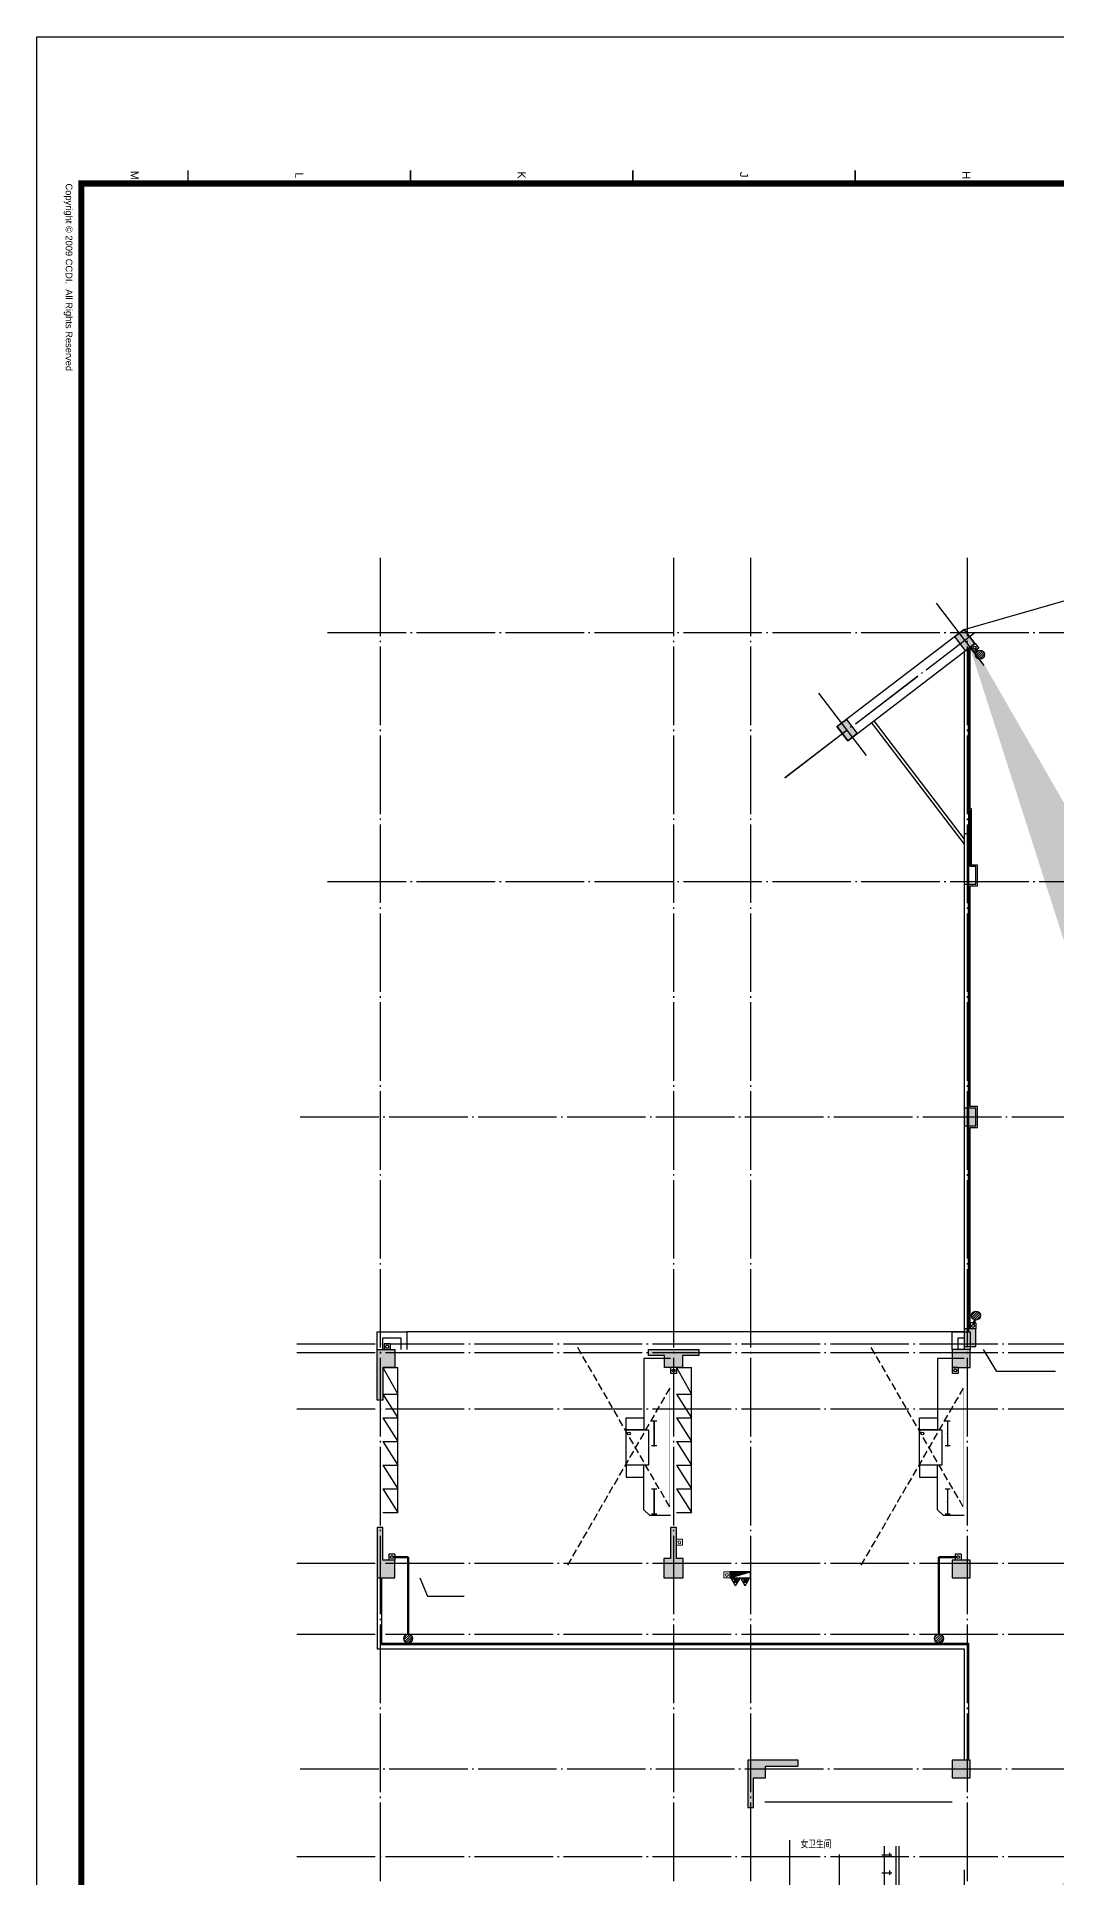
# Model space of a CAD drawing. Header units: millimetres. Extents: x 129492 to 2683129, y 513162 to 1188265.
# Drawn here: x 303511 to 337891, y 577455 to 639551 of the extents above; entities that cross this region are included whole.
import ezdxf
from ezdxf.enums import TextEntityAlignment as Align

# ---------------------------------------------------------------- set-up
doc = ezdxf.new("R2010")
doc.units = ezdxf.units.MM
doc.header["$LTSCALE"] = 1000
for name, pattern in [('3#_t8$0$$0$CCDID0GLB00001', [30, 26.5, -1.5, 0.5, -1.5]), ('3#_t8$0$CONTINOUS', [0]), ('3#_t8$0$DASH', [0.35, 0.25, -0.1]), ('GRID$1$CCDID0GLB00001', [30, 26.5, -1.5, 0.5, -1.5])]:
    doc.linetypes.add(name, pattern=pattern)
for name, color, linetype in [('3#_t8$0$$0$A-ROOM-NAME', 252, 'Continuous'), ('3#_t8$0$$0$G-GRID', 1, '3#_t8$0$$0$CCDID0GLB00001'), ('3#_t8$0$A-ELEV-HEVY', 2, 'Continuous'), ('3#_t8$0$A-FURN', 9, 'Continuous'), ('3#_t8$0$A-HRAL', 104, 'Continuous'), ('3#_t8$0$A-MOAT', 252, 'Continuous'), ('3#_t8$0$A-OVER', 23, 'Continuous'), ('3#_t8$0$A-WALL', 4, 'Continuous'), ('3#_t8$0$G-0-XREF', 252, 'Continuous'), ('3#_t8$0$G-ANNO-NOTE', 252, 'Continuous'), ('3#_t8$0$P-COND-SILO', 252, '3#_t8$0$CONTINOUS'), ('3#_t8$0$P-DRAI-MISC', 252, 'Continuous'), ('3#_t8$0$P-WAST-PIPE', 252, '3#_t8$0$CCDI_L_P_F'), ('3#_t8$0$家具', 9, 'Continuous'), ('3#楼柱网$0$G-0-XREF', 2, 'Continuous'), ('3#楼柱网$1$COLS', 6, 'Continuous'), ('3#楼柱网$1$COLS-HATH', 8, 'Continuous'), ('E-EQPM-LIGT', 150, 'Continuous'), ('EQUIP-照明', 3, 'Continuous'), ('G-0-XREF', 2, 'Continuous'), ('GRID$1$G-GRID', 252, 'GRID$1$CCDID0GLB00001'), ('卫生间$0$A-DOOR', 2, 'Continuous'), ('卫生间$0$A-FIXT', 252, 'Continuous'), ('卫生间$0$SPACE', 7, 'Continuous'), ('图框A1+0.00$0$G-ANNO-TEXT', 33, 'Continuous'), ('图框A1+0.00$0$G-BORD', 3, 'Continuous')]:
    doc.layers.add(name, color=color, linetype=linetype)
for name, color, linetype, lineweight in [('3#_t8$0$3#消火栓$0$P-HUDR-MISC', 252, 'Continuous', 25), ('3#_t8$0$3#消火栓$0$P-HUDR-SILO', 252, 'Continuous', 20), ('3#_t8$0$P-WAST', 252, '3#_t8$0$废水', 50)]:
    doc.layers.add(name, color=color, linetype=linetype, lineweight=lineweight)
doc.layers.get('0').off()
doc.layers.get('3#_t8$0$G-0-XREF').off()
doc.styles.add('3#_t8$0$$0$CCDI_T_G02', font='simplex.shx', dxfattribs={"width": 0.8, "bigfont": 'zjdz.shx'})
doc.styles.add('3#_t8$0$CCDI_T_G01', font='arial.ttf')
doc.styles.add('3#_t8$0$Standard', font='gbenor.shx', dxfattribs={"bigfont": 'gbcbig.shx'})
doc.styles.add('图框A1+0.00$0$CCDI_T_G01', font='arial.ttf')
doc.linetypes.add('3#_t8$0$CCDI_L_P_F', pattern='A,50,["F",3#_t8$0$CCDI_T_G01,S=2,R=0,X=1.1,Y=-1],-4', length=54)
doc.linetypes.add('3#_t8$0$废水', pattern='A,50,["F",3#_t8$0$Standard,S=2,R=0,X=1.2,Y=-1],-4', length=54)

# ---------------------------------------------------------------- blocks, each defined once
blk = doc.blocks.new('图框A1+0.00')
at = {"layer": '图框A1+0.00$0$G-BORD'}
blk.add_lwpolyline([(0, 594), (841, 594), (841, 0), (0, 0)], close=True, dxfattribs=at)
at = {"layer": '图框A1+0.00$0$G-BORD', "const_width": 1.4}
blk.add_lwpolyline([(33, 584), (831, 584), (831, 10), (33, 10)], close=True, dxfattribs=at)
at = {"layer": '图框A1+0.00$0$G-BORD', "const_width": 0.35}
for points in [[(33, 184), (30, 184)], [(33, 134), (30, 134)], [(33, 84), (30, 84)], [(33, 34), (30, 34)]]:
    blk.add_lwpolyline(points, dxfattribs=at)
at = {"layer": '图框A1+0.00$0$G-ANNO-TEXT', "style": '图框A1+0.00$0$CCDI_T_G01'}
for s, p in [('H', (31.11, 209)), ('J', (31.03, 159)), ('K', (31.09, 109)), ('L', (31.18, 59)), ('M', (31.18, 22))]:
    blk.add_text(s, height=1.8, dxfattribs=at).set_placement(p, align=Align.MIDDLE_CENTER)
at = {"layer": '图框A1+0.00$0$G-ANNO-TEXT', "insert": (33, 8), "char_height": 1.5, "width": 66.6742, "attachment_point": 1, "style": '图框A1+0.00$0$CCDI_T_G01'}
blk.add_mtext('{\\fArial|b0|i0|c0|p32;Copyright © 2009 CCDI.  All Rights Reserved}', dxfattribs=at)
blk = doc.blocks.new('$EQUIP$00001159')
for p, q in [((-1.2, 0.25), (-1.2, -0.25)), ((-1.2, 0), (1.2, 0)), ((1.2, 0.25), (1.2, -0.25))]:
    blk.add_line(p, q)
at = {"const_width": 0.14}
blk.add_lwpolyline([(-1.2, 0), (1.2, 0)], dxfattribs=at)
at = {"layer": 'EQUIP-照明'}
for p in [(-1.2, 0), (0, 0), (1.2, 0)]:
    blk.add_point(p, dxfattribs=at)
at = {"layer": 'EQUIP-照明', "flags": 9}
blk.add_attdef('A', (0, 0), '', height=0.00002, dxfattribs=at)
blk = doc.blocks.new('3#_t8$0$232Y24Y')
at = {"layer": '3#_t8$0$A-FURN'}
for p, q in [((-2060, 80), (-1560, -820)), ((-2060, 80), (-1560, 80)), ((-1560, -4820), (-1560, 80)), ((-2060, -820), (-1560, -820)), ((-2060, -820), (-1560, -1620)), ((-2060, -1620), (-1560, -1620)), ((-2060, -1620), (-1560, -2420)), ((-2060, -2420), (-1560, -3220)), ((-2060, -2420), (-1560, -2420)), ((-2060, -3220), (-1560, -3220)), ((-2060, -3220), (-1560, -4020)), ((-2060, -4020), (-1560, -4020)), ((-2060, -4020), (-1560, -4820)), ((-2060, -4820), (-1560, -4820))]:
    blk.add_line(p, q, dxfattribs=at)
at = {"layer": '3#_t8$0$家具', "linetype": '3#_t8$0$DASH'}
for p, q in [((7610, -4620), (4463, 830)), ((7610, -620), (4117, -6670))]:
    blk.add_line(p, q, dxfattribs=at)
at = {"layer": '3#_t8$0$家具'}
for points in [[(7640, 380), (6940, 380), (6740, 380), (6740, -2020)], [(7640, -4920), (6940, -4920), (6740, -4720), (6740, -3220)]]:
    blk.add_lwpolyline(points, dxfattribs=at)
at = {"layer": '3#_t8$0$家具', "const_width": 10}
blk.add_lwpolyline([(7610, -620), (7610, -4620)], dxfattribs=at)
at = {"layer": '3#_t8$0$家具'}
for points in [[(6140, -1620), (6740, -1620), (6740, -2020), (6140, -2020)], [(6140, -3220), (6140, -2020), (6890, -2020), (6890, -3220)], [(6140, -3620), (6740, -3620), (6740, -3220), (6140, -3220)]]:
    blk.add_lwpolyline(points, close=True, dxfattribs=at)
blk.add_circle((6236, -2146), 46.6, dxfattribs=at)
blk = doc.blocks.new('卫生间$0$$lvtry$00000000')
for p, q in [((0, 0), (0, -329.6)), ((75.7, -264.7), (-73.5, -264.7))]:
    blk.add_line(p, q)
blk.add_circle((0, -264.7), 16.2)
blk = doc.blocks.new('卫生间')
blk.add_line((4817, 2480), (5417, 2480))
at = {"layer": '卫生间$0$A-DOOR'}
for p, q in [((42717, 44830), (44667, 44830)), ((44667, 44830), (45917, 44830))]:
    blk.add_line(p, q, dxfattribs=at)
at = {"layer": '卫生间$0$A-FIXT'}
for p, q in [((43005, 53030), (43005, 49405)), ((45630, 51205), (45630, 53030)), ((892, 13668), (7217, 13668)), ((1730, 12380), (1730, 8755)), ((3405, 11893), (3405, 5580)), ((4917, 12180), (4917, 8880)), ((5317, 12180), (5317, 9280)), ((5417, 12180), (5417, 9380)), ((7617, 11380), (7617, 9880)), ((5417, 9380, 0), (7617, 9380, 0)), ((4917, 8880, 0), (7617, 8880, 0)), ((5317, 9280, 0), (7617, 9280, 0)), ((1730, 8293), (1730, 5580)), ((7617, 8480), (7617, 5630)), ((1730, 2668), (1730, 5380)), ((3405, 2668), (3405, 5380)), ((4917, 2480), (4917, 5280)), ((4917, 5280), (6817, 5280)), ((5317, 2480), (5317, 4880)), ((5317, 4880), (6817, 4880)), ((5417, 2480), (5417, 4780)), ((5417, 4780), (6817, 4780)), ((7617, 2780), (7617, 4280)), ((877, 340), (877, 2668))]:
    blk.add_line(p, q, dxfattribs=at)
for points in [[(44217, 46730), (44217, 48830), (43617, 48830), (43617, 46730)], [(44417, 46730), (44417, 48830), (45017, 48830), (45017, 46730)]]:
    blk.add_lwpolyline(points, close=True, dxfattribs=at)
for points in [[(1177, 2668), (1177, 640), (7612, 640), (7612, -20)], [(877, 340), (7217, 340), (7217, -20)]]:
    blk.add_lwpolyline(points, dxfattribs=at)
at = {"layer": '卫生间$0$SPACE', "ltscale": 5}
for points in [[(5017, 8160), (6517, 8160), (6517, 8580), (5017, 8580)], [(6617, 8160), (7067, 8160), (7067, 8580), (6617, 8580)], [(5017, 5580), (6517, 5580), (6517, 6000), (5017, 6000)]]:
    blk.add_lwpolyline(points, close=True, dxfattribs=at)
at = {"layer": '卫生间$0$A-FIXT', "xscale": -1}
for p, rotation in [((4847, 11880, 0), 90.00000027649769), ((4847, 11280, 0), 90.00000027649769), ((4847, 10680, 0), 90.00000027649769), ((4847, 10080, 0), 90.00000027649769), ((6117, 8780), 180), ((6717, 8780), 180), ((7317, 8780), 180)]:
    blk.add_blockref('卫生间$0$$lvtry$00000000', p, dxfattribs=dict(at, rotation=rotation))
blk = doc.blocks.new('GRID')
at = {"layer": 'GRID$1$G-GRID', "ltscale": 0.1}
for p, q in [((0, 76720), (0, -3284)), ((9900, 76720), (9900, -3284)), ((19800, 76720), (19800, -3284)), ((20380, 73081), (18722, 75250)), ((-1768, 74200), (66783, 74200)), ((13649, 69298), (20063, 74200)), ((16410, 70048), (14752, 72217)), ((-1768, 65800), (66783, 65800)), ((-2810, 50200), (27700, 50200)), ((-2810, 49900), (27700, 49900)), ((-2810, 48000), (33300, 48000)), ((-2810, 42800), (66783, 42800)), ((-2810, 40400), (66783, 40400)), ((-2810, 32900), (66783, 32900))]:
    blk.add_line(p, q, dxfattribs=at)
for points in [[(12500, 76720), (12500, -3068)], [(-2693, 57850), (27700, 57850)], [(-2693, 35850), (27700, 35850)]]:
    blk.add_lwpolyline(points, dxfattribs=at)
blk = doc.blocks.new('3#楼柱网')
at = {"layer": '3#楼柱网$1$COLS-HATH'}
h = blk.add_hatch(color=256, dxfattribs=at)
h.paths.add_polyline_path([(-28327982, 42527826), (-28328207, 42527826), (-28328207, 42528476), (-28327557, 42528476), (-28327557, 42527826), (-28327782, 42527826), (-28327782, 42526776), (-28327982, 42526776)])
h.paths.add_polyline_path([(-28294907, 42579476), (-28294157, 42579476), (-28294157, 42580226), (-28294907, 42580226)], flags=16)
h.paths.add_polyline_path([(-28314482, 42588076), (-28313282, 42588076), (-28313282, 42587876), (-28313882, 42587876), (-28313882, 42587476), (-28314282, 42587476), (-28314282, 42586826), (-28314482, 42586826)], flags=17)
h.paths.add_polyline_path([(-28275082, 42556376), (-28274682, 42556376), (-28274682, 42556776), (-28275082, 42556776)], flags=17)
h.paths.add_polyline_path([(-28275082, 42523476), (-28274682, 42523476), (-28274682, 42523876), (-28275082, 42523876)], flags=17)
h.paths.add_polyline_path([(-28314682, 42543026), (-28314282, 42543026), (-28314282, 42543626), (-28314682, 42543626)], flags=17)
h.paths.add_polyline_path([(-28318582, 42542976), (-28317882, 42542976), (-28317882, 42543676), (-28318582, 42543676)], flags=17)
h.paths.add_polyline_path([(-28325382, 42543026), (-28324782, 42543026), (-28324782, 42543626), (-28325382, 42543626)], flags=17)
h.paths.add_polyline_path([(-28325382, 42534626), (-28325382, 42536226), (-28325182, 42536226), (-28325182, 42535226), (-28324782, 42535226), (-28324782, 42534826), (-28323682, 42534826), (-28323682, 42534626)], flags=17)
h.paths.add_polyline_path([(-28318082, 42533926), (-28317682, 42533926), (-28317682, 42534526), (-28318082, 42534526)], flags=17)
h.paths.add_polyline_path([(-28314682, 42533926), (-28314282, 42533926), (-28314282, 42534526), (-28314682, 42534526)], flags=17)
h.paths.add_polyline_path([(-28314682, 42534626), (-28314282, 42534626), (-28314282, 42535226), (-28314682, 42535226)], flags=17)
h.paths.add_polyline_path([(-28318482, 42534626), (-28317882, 42534626), (-28317882, 42535226), (-28318482, 42535226)], flags=17)
h.paths.add_polyline_path([(-28328732, 42520776), (-28327032, 42520776), (-28327032, 42520976), (-28327582, 42520976), (-28327582, 42521376), (-28327782, 42521376), (-28327982, 42521376), (-28327982, 42521376), (-28328182, 42521376), (-28328182, 42520976), (-28328732, 42520976)])
h.paths.add_polyline_path([(-28314682, 42524976), (-28314282, 42524976), (-28314282, 42525576), (-28314682, 42525576)], flags=17)
h.paths.add_polyline_path([(-28285532, 42513676), (-28283832, 42513676), (-28283832, 42513876), (-28284382, 42513876), (-28284382, 42514276), (-28284582, 42514276), (-28284582, 42515376), (-28284782, 42515376), (-28284782, 42514276), (-28284982, 42514276), (-28284982, 42513876), (-28285532, 42513876)], flags=17)
h.paths.add_polyline_path([(-28305332, 42513676), (-28303632, 42513676), (-28303632, 42513876), (-28304182, 42513876), (-28304182, 42514276), (-28304382, 42514276), (-28304382, 42515376), (-28304582, 42515376), (-28304582, 42514276), (-28304782, 42514276), (-28304782, 42513876), (-28305332, 42513876)], flags=17)
h.paths.add_polyline_path([(-28309782, 42528656), (-28309782, 42525576), (-28310182, 42525576), (-28310182, 42524976), (-28309582, 42524976), (-28309582, 42529256), (-28310182, 42529256), (-28310182, 42528656)], flags=17)
h.paths.add_polyline_path([(-28281262, 42528576), (-28281262, 42528576), (-28281262, 42528576), (-28281262, 42527976), (-28280662, 42527976), (-28280662, 42528376), (-28277182, 42528376), (-28277182, 42527976), (-28276582, 42527976), (-28276582, 42528576)], flags=17)
h.paths.add_polyline_path([(-28314682, 42528656), (-28314282, 42528656), (-28314282, 42529256), (-28314682, 42529256)], flags=17)
h.paths.add_polyline_path([(-28318482, 42527876), (-28317882, 42527876), (-28317882, 42528476), (-28318482, 42528476)], flags=17)
h.paths.add_polyline_path([(-28274682, 42521376), (-28275282, 42521376), (-28275282, 42520776), (-28274882, 42520776), (-28274882, 42519676), (-28274682, 42519676), (-28274682, 42520776)], flags=17)
h.paths.add_polyline_path([(-28337882, 42528476), (-28337282, 42528476), (-28337282, 42527876), (-28337682, 42527876), (-28337682, 42526776), (-28337882, 42526776), (-28337882, 42527876)])
h.paths.add_polyline_path([(-28337882, 42520776), (-28337282, 42520776), (-28337282, 42521376), (-28337682, 42521376), (-28337682, 42522476), (-28337882, 42522476), (-28337882, 42521376)])
h.paths.add_polyline_path([(-28318082, 42513676), (-28318082, 42515676), (-28317782, 42515676), (-28317782, 42513676)])
h.paths.add_polyline_path([(-28304782, 42521376), (-28304182, 42521376), (-28304182, 42520776), (-28304382, 42520776), (-28304382, 42519676), (-28304582, 42519676), (-28304582, 42520776), (-28304782, 42520776)], flags=17)
h.paths.add_polyline_path([(-28284982, 42521376), (-28284382, 42521376), (-28284382, 42520776), (-28284582, 42520776), (-28284582, 42519676), (-28284782, 42519676), (-28284782, 42520776), (-28284982, 42520776)], flags=17)
h.paths.add_polyline_path([(-28294932, 42520676), (-28294232, 42520676), (-28294232, 42521376), (-28294932, 42521376)], flags=17)
h.paths.add_polyline_path([(-28314482, 42520776), (-28313882, 42520776), (-28313882, 42521376), (-28314482, 42521376)], flags=17)
h.paths.add_polyline_path([(-28318482, 42520776), (-28317882, 42520776), (-28317882, 42521376), (-28318482, 42521376)], flags=17)
h.paths.add_polyline_path([(-28294882, 42513676), (-28294282, 42513676), (-28294282, 42514276), (-28294882, 42514276)], flags=17)
h.paths.add_polyline_path([(-28314482, 42513676), (-28313882, 42513676), (-28313882, 42514276), (-28314482, 42514276)])
h.paths.add_polyline_path([(-28328732, 42563776), (-28327032, 42563776), (-28327032, 42563576), (-28327582, 42563576), (-28327582, 42563176), (-28327782, 42563176), (-28327982, 42563176), (-28327982, 42563176), (-28328182, 42563176), (-28328182, 42563576), (-28328732, 42563576)])
h.paths.add_polyline_path([(-28278482, 42579476), (-28277982, 42579476), (-28277982, 42579976), (-28278482, 42579976), (-28278482, 42579676), (-28279682, 42579676), (-28279682, 42579476)], flags=17)
h.paths.add_polyline_path([(-28325382, 42549926), (-28325382, 42548326), (-28325182, 42548326), (-28325182, 42549326), (-28324782, 42549326), (-28324782, 42549726), (-28323682, 42549726), (-28323682, 42549926)], flags=17)
h.paths.add_polyline_path([(-28285532, 42546576), (-28283832, 42546576), (-28283832, 42546776), (-28284382, 42546776), (-28284382, 42547176), (-28284582, 42547176), (-28284582, 42548276), (-28284782, 42548276), (-28284782, 42547176), (-28284982, 42547176), (-28284982, 42546776), (-28285532, 42546776)], flags=17)
h.paths.add_polyline_path([(-28309782, 42561476), (-28309782, 42558796), (-28310182, 42558796), (-28310182, 42558196), (-28309582, 42558196), (-28309582, 42562076), (-28310182, 42562076), (-28310182, 42561476)], flags=17)
h.paths.add_polyline_path([(-28281262, 42561476), (-28281262, 42561476), (-28281262, 42561476), (-28281262, 42560876), (-28280662, 42560876), (-28280662, 42561276), (-28277182, 42561276), (-28277182, 42560876), (-28276582, 42560876), (-28276582, 42561476)], flags=17)
h.paths.add_polyline_path([(-28318082, 42563876), (-28317682, 42563876), (-28317682, 42564476), (-28318082, 42564476)], flags=17)
h.paths.add_polyline_path([(-28314682, 42563876), (-28314282, 42563876), (-28314282, 42564476), (-28314682, 42564476)], flags=17)
h.paths.add_polyline_path([(-28322370, 42584799), (-28322052, 42585042), (-28321688, 42584565), (-28322005, 42584322)], flags=17)
h.paths.add_polyline_path([(-28274682, 42554276), (-28275282, 42554276), (-28275282, 42553676), (-28274882, 42553676), (-28274882, 42552576), (-28274682, 42552576), (-28274682, 42553676)], flags=17)
h.paths.add_polyline_path([(-28304782, 42554276), (-28304182, 42554276), (-28304182, 42553676), (-28304382, 42553676), (-28304382, 42552576), (-28304582, 42552576), (-28304582, 42553676), (-28304782, 42553676)], flags=17)
h.paths.add_polyline_path([(-28284982, 42554276), (-28284382, 42554276), (-28284382, 42553676), (-28284582, 42553676), (-28284582, 42552576), (-28284782, 42552576), (-28284782, 42553676), (-28284982, 42553676)], flags=17)
h.paths.add_polyline_path([(-28294932, 42553576), (-28294232, 42553576), (-28294232, 42554276), (-28294932, 42554276)], flags=17)
h.paths.add_polyline_path([(-28314482, 42553676), (-28313882, 42553676), (-28313882, 42554276), (-28314482, 42554276)], flags=17)
h.paths.add_polyline_path([(-28337882, 42556076), (-28337282, 42556076), (-28337282, 42556676), (-28337682, 42556676), (-28337682, 42557776), (-28337882, 42557776), (-28337882, 42556676)])
h.paths.add_polyline_path([(-28327982, 42556726), (-28328207, 42556726), (-28328207, 42556076), (-28327557, 42556076), (-28327557, 42556726), (-28327782, 42556726), (-28327782, 42557776), (-28327982, 42557776)])
h.paths.add_polyline_path([(-28318482, 42556076), (-28317882, 42556076), (-28317882, 42556676), (-28318482, 42556676)], flags=17)
h.paths.add_polyline_path([(-28318482, 42549326), (-28317882, 42549326), (-28317882, 42549926), (-28318482, 42549926)], flags=17)
h.paths.add_polyline_path([(-28274682, 42546576), (-28275282, 42546576), (-28275282, 42547176), (-28274882, 42547176), (-28274882, 42548276), (-28274682, 42548276), (-28274682, 42547176)], flags=17)
h.paths.add_polyline_path([(-28305332, 42546576), (-28303632, 42546576), (-28303632, 42546776), (-28304182, 42546776), (-28304182, 42547176), (-28304382, 42547176), (-28304382, 42548276), (-28304582, 42548276), (-28304582, 42547176), (-28304782, 42547176), (-28304782, 42546776), (-28305332, 42546776)], flags=16)
h.paths.add_polyline_path([(-28294882, 42546576), (-28294282, 42546576), (-28294282, 42547176), (-28294882, 42547176)], flags=17)
h.paths.add_polyline_path([(-28314482, 42546576), (-28313882, 42546576), (-28313882, 42547176), (-28314482, 42547176)], flags=17)
h.paths.add_polyline_path([(-28314682, 42571326), (-28314282, 42571326), (-28314282, 42571926), (-28314682, 42571926)], flags=17)
h.paths.add_polyline_path([(-28314682, 42561476), (-28314282, 42561476), (-28314282, 42562076), (-28314682, 42562076)], flags=17)
h.paths.add_polyline_path([(-28304782, 42579476), (-28304182, 42579476), (-28304182, 42580076), (-28304382, 42580076), (-28304382, 42581176), (-28304582, 42581176), (-28304582, 42580076), (-28304782, 42580076)], flags=17)
h.paths.add_polyline_path([(-28284382, 42579676), (-28284382, 42580076), (-28284582, 42580076), (-28284582, 42581176), (-28284782, 42581176), (-28284782, 42580076), (-28284982, 42580076), (-28284982, 42579476), (-28283982, 42579476), (-28283982, 42579676)], flags=17)
h.paths.add_polyline_path([(-28314482, 42579476), (-28313882, 42579476), (-28313882, 42580076), (-28314482, 42580076)], flags=17)
h.paths.add_polyline_path([(-28318082, 42571326), (-28317682, 42571326), (-28317682, 42571926), (-28318082, 42571926)], flags=17)
h.paths.add_polyline_path([(-28337882, 42563776), (-28337282, 42563776), (-28337282, 42563176), (-28337682, 42563176), (-28337682, 42562076), (-28337882, 42562076), (-28337882, 42563176)])
h.paths.add_polyline_path([(-28318482, 42563176), (-28317882, 42563176), (-28317882, 42563776), (-28318482, 42563776)], flags=17)
h.paths.add_polyline_path([(-28304782, 42588076), (-28304182, 42588076), (-28304182, 42587476), (-28304382, 42587476), (-28304382, 42586376), (-28304582, 42586376), (-28304582, 42587476), (-28304782, 42587476)], flags=17)
h.paths.add_polyline_path([(-28284982, 42588076), (-28284382, 42588076), (-28284382, 42587476), (-28284582, 42587476), (-28284582, 42586376), (-28284782, 42586376), (-28284782, 42587476), (-28284982, 42587476)], flags=17)
h.paths.add_polyline_path([(-28294882, 42587476), (-28294282, 42587476), (-28294282, 42588076), (-28294882, 42588076)], flags=17)
h.paths.add_polyline_path([(-28274882, 42579976), (-28274882, 42581176), (-28274682, 42581176), (-28274682, 42579476), (-28275182, 42579476), (-28275182, 42579976)], flags=17)
edge = h.paths.add_edge_path(flags=17)
edge.add_line((-28281262, 42523676), (-28276582, 42523676))
edge.add_line((-28276582, 42523676), (-28276582, 42523876))
edge.add_line((-28276582, 42523876), (-28276982, 42523876))
edge.add_line((-28276982, 42523876), (-28280862, 42523876))
edge.add_line((-28280862, 42523876), (-28281262, 42523876))
edge.add_line((-28281262, 42523876), (-28281262, 42523676))
edge.add_line((-28281262, 42523676), (-28280862, 42523676))
h.paths.add_polyline_path([(-28281262, 42556776), (-28280862, 42556776), (-28276982, 42556776), (-28276582, 42556776), (-28276582, 42556576), (-28281262, 42556576)], flags=17)
h.paths.add_polyline_path([(-28278182, 42586776), (-28278382, 42586776), (-28278382, 42586376), (-28277982, 42586376), (-28277982, 42587676), (-28277982, 42588076), (-28278382, 42588076), (-28278382, 42587676), (-28278182, 42587676)], flags=17)
edge = h.paths.add_edge_path(flags=17)
edge.add_line((-28274682, 42586776), (-28274682, 42585076))
edge.add_line((-28274682, 42585076), (-28274882, 42585076))
edge.add_line((-28274882, 42585076), (-28274882, 42586376))
edge.add_line((-28274882, 42586376), (-28275082, 42586376))
edge.add_line((-28275082, 42586376), (-28275082, 42586776))
edge.add_line((-28275082, 42586776), (-28274682, 42586776))
edge.add_line((-28274682, 42586776), (-28274682, 42586376))
edge = h.paths.add_edge_path(flags=17)
edge.add_line((-28318082, 42580076), (-28318082, 42579476))
edge.add_line((-28318082, 42579476), (-28317682, 42579476))
edge.add_line((-28317682, 42579476), (-28317682, 42580076))
edge.add_line((-28317682, 42580076), (-28317882, 42580076))
edge.add_line((-28317882, 42580076), (-28317882, 42581176))
edge.add_line((-28317882, 42581176), (-28318082, 42581176))
edge.add_line((-28318082, 42581176), (-28318082, 42579476))
h.paths.add_polyline_path([(-28318082, 42579476), (-28317682, 42579476), (-28317682, 42580076), (-28317882, 42580076), (-28317882, 42581176), (-28318082, 42581176)], flags=16)
edge = h.paths.add_edge_path()
edge.add_line((-28324782, 42534626), (-28324782, 42534626))
edge.add_line((-28324782, 42534626), (-28325382, 42534626))
edge.add_line((-28325382, 42534626), (-28325382, 42535226))
edge.add_line((-28281262, 42523876), (-28281262, 42523676))
edge.add_line((-28274782, 42513676), (-28275682, 42513676))
edge.add_line((-28275682, 42513676), (-28275682, 42513876))
edge.add_line((-28275682, 42513876), (-28275282, 42513876))
edge.add_line((-28275282, 42513876), (-28275282, 42514276))
edge.add_line((-28275282, 42514276), (-28274882, 42514276))
edge.add_line((-28274882, 42514276), (-28274882, 42515376))
edge.add_line((-28274882, 42515376), (-28274682, 42515376))
edge.add_line((-28274682, 42515376), (-28274682, 42514276))
edge.add_line((-28274682, 42514276), (-28274682, 42513676))
edge.add_line((-28274682, 42513676), (-28275282, 42513676))
edge.add_line((-28318082, 42588076), (-28317718, 42587599))
edge.add_line((-28317718, 42587599), (-28318036, 42587356))
edge.add_line((-28318036, 42587356), (-28318400, 42587833))
edge.add_line((-28318400, 42587833), (-28318082, 42588076))
edge.add_line((-28304782, 42546576), (-28304182, 42546576))
edge.add_line((-28284982, 42579476), (-28284382, 42579476))
h = blk.add_hatch(color=256, dxfattribs=at)
h.paths.add_polyline_path([(-28318082, 42588076), (-28318400, 42587833), (-28318036, 42587356), (-28317718, 42587599)])
h.paths.add_polyline_path([(-28274682, 42586776), (-28275082, 42586776), (-28275082, 42586376), (-28274882, 42586376), (-28274882, 42585076), (-28274682, 42585076)])
at = {"layer": '3#楼柱网$1$COLS'}
for points in [[(-28318082, 42588076), (-28317718, 42587599), (-28318036, 42587356), (-28318400, 42587833), (-28318082, 42588076)], [(-28322370, 42584799), (-28322052, 42585042), (-28321688, 42584565), (-28322005, 42584322), (-28322370, 42584799)], [(-28318082, 42580076), (-28318082, 42579476), (-28317682, 42579476), (-28317682, 42580076), (-28317882, 42580076), (-28317882, 42581176), (-28318082, 42581176), (-28318082, 42579476)], [(-28337882, 42563776), (-28337282, 42563776), (-28337282, 42563176), (-28337682, 42563176), (-28337682, 42562076), (-28337882, 42562076), (-28337882, 42563176), (-28337882, 42563176), (-28337882, 42563776)], [(-28328732, 42563776), (-28327032, 42563776), (-28327032, 42563576), (-28327582, 42563576), (-28327582, 42563176), (-28327782, 42563176), (-28327782, 42563176), (-28327982, 42563176), (-28327982, 42563176), (-28328182, 42563176), (-28328182, 42563576), (-28328732, 42563576), (-28328732, 42563776)], [(-28337882, 42556076), (-28337282, 42556076), (-28337282, 42556676), (-28337682, 42556676), (-28337682, 42557776), (-28337882, 42557776), (-28337882, 42556676), (-28337882, 42556676), (-28337882, 42556076)], [(-28327982, 42556726), (-28328207, 42556726), (-28328207, 42556076), (-28327557, 42556076), (-28327557, 42556726), (-28327782, 42556726), (-28327782, 42557776), (-28327982, 42557776), (-28327982, 42556726)], [(-28325382, 42549926), (-28325382, 42548326), (-28325182, 42548326), (-28325182, 42549326), (-28324782, 42549326), (-28324782, 42549726), (-28323682, 42549726), (-28323682, 42549926), (-28325382, 42549926)]]:
    blk.add_lwpolyline(points, dxfattribs=at)
for points in [[(-28318082, 42571326), (-28317682, 42571326), (-28317682, 42571926), (-28318082, 42571926)], [(-28318082, 42563876), (-28317682, 42563876), (-28317682, 42564476), (-28318082, 42564476)], [(-28318482, 42563176), (-28317882, 42563176), (-28317882, 42563776), (-28318482, 42563776)], [(-28318482, 42556076), (-28317882, 42556076), (-28317882, 42556676), (-28318482, 42556676)], [(-28318482, 42549326), (-28317882, 42549326), (-28317882, 42549926), (-28318482, 42549926)]]:
    blk.add_lwpolyline(points, close=True, dxfattribs=at)
at = {"layer": '3#楼柱网$0$G-0-XREF'}
blk.add_blockref('GRID', (-28337782, 42513776), dxfattribs=at)
blk = doc.blocks.new('3#_t8$0$gfdgdgre')
at = {"layer": '3#_t8$0$A-MOAT', "ltscale": 5}
for p, q in [((-62950, 30300), (-43150, 30300)), ((-62950, 30250), (-43150, 30250)), ((-43150, 30300), (-43150, 30250))]:
    blk.add_line(p, q, dxfattribs=at)
for points in [[(-43150, 55900), (-42900, 55900), (-42900, 56500), (-43100, 56500), (-43100, 58400), (-43150, 58400), (-43150, 63859)], [(-43100, 40900), (-43100, 47700), (-42850, 47700), (-42850, 48400), (-43100, 48400), (-43100, 55850), (-42850, 55850), (-42850, 56550), (-43050, 56550), (-43050, 58450), (-43100, 58450), (-43100, 63898)], [(-43100, 40900), (-43150, 40900), (-43150, 47750), (-42900, 47750), (-42900, 48350), (-43150, 48350), (-43150, 55900)]]:
    blk.add_lwpolyline(points, dxfattribs=at)
blk = doc.blocks.new('3#_t8$0$3#消火栓$0$A$C7A4A6D2E')
at = {"ltscale": 0.1}
for p, q in [((200, 200), (0, 200)), ((0, 200), (0, 0)), ((200, 0), (0, 0)), ((200, 200), (200, 0))]:
    blk.add_line(p, q, dxfattribs=at)
blk.add_circle((100, 100), 50, dxfattribs=at)
blk = doc.blocks.new('3#_t8$0$3#消火栓$0$A$C5D304408')
at = {"layer": '3#_t8$0$3#消火栓$0$P-HUDR-MISC'}
blk.add_hatch(color=256, dxfattribs=at).paths.add_polyline_path([(25350, 24880), (25350, 25080), (25350, 25080), (24650, 24880)])
h = blk.add_hatch(dxfattribs=at)
h.set_pattern_fill('JIS_WOOD', color=256, scale=20, angle=90, style=0)
h.set_pattern_definition([(135, (24339.631, 24727.014), (10, 10), [])])
h.paths.add_polyline_path([(24881, 25139), (24881, 25230), (24790, 25230), (24790, 25139)])
h = blk.add_hatch(dxfattribs=at)
h.set_pattern_fill('JIS_WOOD', color=256, scale=20, angle=90, style=0)
h.set_pattern_definition([(135, (24660.631, 24727.014), (10, 10), [])])
h.paths.add_polyline_path([(25202, 25139), (25202, 25230), (25111, 25230), (25111, 25139)])
for p, q in [((25350, 25080), (24650, 24880)), ((24835, 25349), (24696, 25108)), ((24974, 25108), (24696, 25108)), ((24790, 25139), (24790, 25230)), ((24881, 25230), (24790, 25230)), ((24881, 25139), (24790, 25139)), ((24835, 25349), (24974, 25108)), ((24881, 25139), (24881, 25230)), ((25156, 25349), (25017, 25108)), ((25295, 25108), (25017, 25108)), ((25111, 25139), (25111, 25230)), ((25202, 25230), (25111, 25230)), ((25202, 25139), (25111, 25139)), ((25156, 25349), (25295, 25108)), ((25202, 25139), (25202, 25230))]:
    blk.add_line(p, q, dxfattribs=at)
blk.add_lwpolyline([(25350, 25080), (24650, 25080), (24650, 24880), (25350, 24880)], close=True, dxfattribs=at)
blk = doc.blocks.new('3#_t8$0$A$C7A4A6D2E')
at = {"ltscale": 0.1}
for p, q in [((200, 200), (0, 200)), ((0, 200), (0, 0)), ((200, 0), (0, 0)), ((200, 200), (200, 0))]:
    blk.add_line(p, q, dxfattribs=at)
blk.add_circle((100, 100), 50, dxfattribs=at)
blk = doc.blocks.new('3#_t8$0$A$C01BF6661')
at = {"layer": '3#_t8$0$P-DRAI-MISC', "ltscale": 5}
h = blk.add_hatch(dxfattribs=at)
h.set_pattern_fill('ANSI31', color=256, scale=450, angle=180, style=0)
h.set_pattern_definition([(225, (36225, 89338.503), (39.774756, -39.774756), [])])
h.paths.add_polyline_path([(-150, 0, 1), (150, 0, 1)])
blk.add_circle((0, 0), 150, dxfattribs=at)
blk = doc.blocks.new('3#_t8$0$A$C011D5BA5')
at = {"linetype": '3#_t8$0$DASH'}
blk.add_line((-765, -267), (0, 0), dxfattribs=at)
blk.add_lwpolyline([(-765, -267), (0, -267), (0, 0), (-765, 0)], close=True, dxfattribs=at)
blk = doc.blocks.new('3#_t8$0$ktw1')
at = {"ltscale": 5, "xscale": -1, "rotation": 180}
for p in [(1691, -24029), (9092, -24029), (11591, -24029), (18792, -24029)]:
    blk.add_blockref('3#_t8$0$A$C011D5BA5', p, dxfattribs=at)

msp = doc.modelspace()

# ---------------------------------------------------------------- linework, layer by layer
at = {"layer": '3#_t8$0$$0$G-GRID', "ltscale": 0.1}
for p, q in [((334886, 621975), (334886, 541971)), ((335466, 618337), (333808, 620506)), ((328735, 614553), (335149, 619455)), ((331496, 615303), (329838, 617472)), ((313318, 611055), (382269, 611055)), ((312276, 595455), (342786, 595455)), ((312276, 595155), (342786, 595155)), ((312276, 593255), (348386, 593255))]:
    msp.add_line(p, q, dxfattribs=at)
at = {"layer": '3#_t8$0$A-ELEV-HEVY'}
for points in [[(314986, 595255), (314986, 595855), (315986, 595855), (315986, 595255)], [(334786, 595855), (334386, 595855)], [(334386, 595255), (334386, 595855)]]:
    msp.add_lwpolyline(points, dxfattribs=at)
at = {"layer": '3#_t8$0$A-HRAL', "ltscale": 5}
for p, q in [((334786, 618800), (334786, 595855)), ((334786, 618800), (334786, 595855)), ((334936, 618877), (334936, 595855)), ((331657, 616409), (334786, 612315))]:
    msp.add_line(p, q, dxfattribs=at)
for points in [[(334786, 619555), (338586, 620647)], [(331737, 616470), (334786, 612480)], [(314986, 587555), (314986, 585155), (334786, 585155), (334786, 581405)], [(315136, 587555), (315136, 585305), (334936, 585305), (334936, 581405)]]:
    msp.add_lwpolyline(points, dxfattribs=at)
at = {"layer": '3#_t8$0$A-OVER'}
msp.add_lwpolyline([(334386, 595855), (315986, 595855)], dxfattribs=at)
at = {"layer": '3#_t8$0$A-WALL'}
msp.add_lwpolyline([(334786, 619555), (330499, 616279), (330863, 615802), (335150, 619079)], close=True, dxfattribs=at)
for points in [[(314986, 595255), (314986, 595855), (315986, 595855), (315986, 595255)], [(315186, 595255), (315186, 595655), (315786, 595655), (315786, 595255)], [(334386, 595255), (334386, 595855), (334986, 595855), (334986, 595255)], [(334586, 595255), (334586, 595655), (334786, 595655), (334786, 595255)]]:
    msp.add_lwpolyline(points, dxfattribs=at)
at = {"layer": '3#_t8$0$G-ANNO-NOTE'}
for points in [[(337865, 594521), (335887, 594521), (335435, 595255)], [(316433, 587555), (316688, 586935), (317927, 586935)]]:
    msp.add_lwpolyline(points, dxfattribs=at)
at = {"layer": '3#_t8$0$P-WAST'}
for p, q in [((335169, 618904), (335230, 618824)), ((335145, 596261), (335100, 596103)), ((315536, 588255), (316036, 588255)), ((316036, 585655), (316036, 588255)), ((334536, 588255), (333936, 588255)), ((333936, 588255), (333936, 585655))]:
    msp.add_line(p, q, dxfattribs=at)

# ---------------------------------------------------------------- block references
for name, p in [('3#_t8$0$ktw1', (315086, 619455)), ('3#_t8$0$232Y24Y', (317246, 594575)), ('3#_t8$0$232Y24Y', (327146, 594575))]:
    msp.add_blockref(name, p)
at = {"layer": '3#_t8$0$3#消火栓$0$P-HUDR-MISC', "lineweight": 25, "ltscale": 0.1, "rotation": 180}
msp.add_blockref('3#_t8$0$3#消火栓$0$A$C5D304408', (352236, 612635), dxfattribs=at)
at = {"layer": '3#_t8$0$3#消火栓$0$P-HUDR-SILO', "ltscale": 0.1, "rotation": 270}
for p in [(325086, 588855), (326686, 587755)]:
    msp.add_blockref('3#_t8$0$3#消火栓$0$A$C7A4A6D2E', p, dxfattribs=at)
at = {"layer": '3#_t8$0$G-0-XREF', "ltscale": 5}
for name, p in [('3#楼柱网', (28652868, -41968520)), ('卫生间', (327169, 566325))]:
    msp.add_blockref(name, p, dxfattribs=at)
at = {"layer": '3#_t8$0$G-0-XREF'}
msp.add_blockref('3#_t8$0$gfdgdgre', (378086, 555055), dxfattribs=at)
at = {"layer": '3#_t8$0$P-COND-SILO', "ltscale": 0.1}
for p in [(315228, 595255), (324886, 594455), (334386, 594455)]:
    msp.add_blockref('3#_t8$0$A$C7A4A6D2E', p, dxfattribs=at)
at = {"layer": '3#_t8$0$P-DRAI-MISC', "ltscale": 0.1}
for p in [(335321, 618705), (335186, 596405), (316036, 585506), (333936, 585506)]:
    msp.add_blockref('3#_t8$0$A$C01BF6661', p, dxfattribs=at)
at = {"layer": '3#_t8$0$P-WAST-PIPE', "rotation": 37.38732216597286}
msp.add_blockref('3#_t8$0$A$C7A4A6D2E', (335120, 618803), dxfattribs=at)
at = {"layer": '3#_t8$0$P-WAST-PIPE'}
for p in [(334986, 595955), (315386, 588155), (334486, 588155)]:
    msp.add_blockref('3#_t8$0$A$C7A4A6D2E', p, dxfattribs=at)
at = {"layer": 'E-EQPM-LIGT', "xscale": 350, "yscale": 350, "zscale": 350, "rotation": 270}
for p in [(324330, 592424), (334230, 592424), (324330, 590127), (334230, 590127)]:
    msp.add_blockref('$EQUIP$00001159', p, dxfattribs=at)
at = {"layer": 'G-0-XREF', "xscale": 150, "yscale": 150, "zscale": 150, "rotation": 270}
msp.add_blockref('图框A1+0.00', (303511, 639551), dxfattribs=at)

# ---------------------------------------------------------------- texts
at = {"layer": '3#_t8$0$$0$A-ROOM-NAME', "style": '3#_t8$0$$0$CCDI_T_G02', "width": 0.8}
msp.add_text('女卫生间', height=250, dxfattribs=at).set_placement((329271, 578429))

doc.saveas('drawing.dxf')
